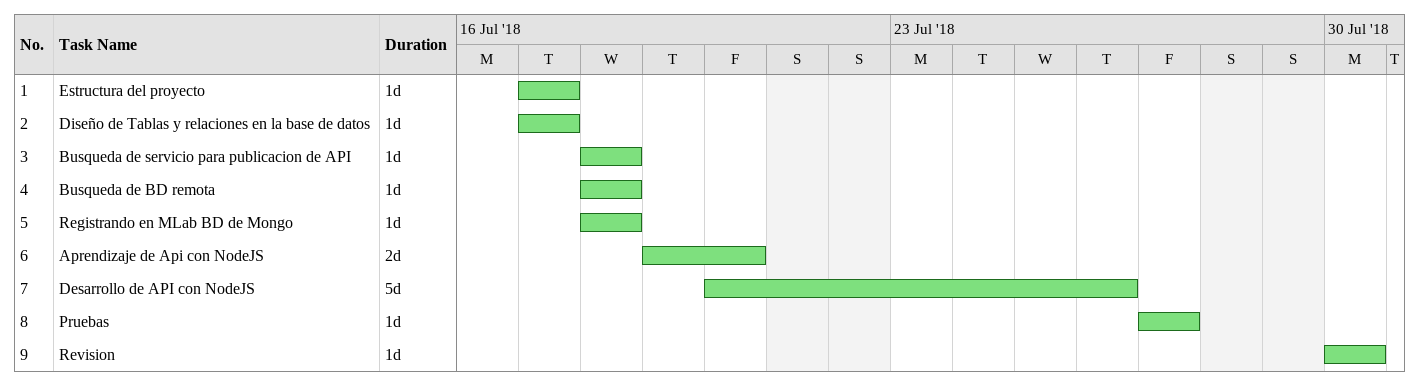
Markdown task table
| ID | Task | Duration | Start | Finish |
|---|---|---|---|---|
| 1 | Estructura del proyecto | 1d | 2018-07-17 | 2018-07-17 |
| 2 | Diseño de Tablas y relaciones en la base de datos | 1d | 2018-07-17 | 2018-07-17 |
| 3 | Busqueda de servicio para publicacion de API | 1d | 2018-07-18 | 2018-07-18 |
| 4 | Busqueda de BD remota | 1d | 2018-07-18 | 2018-07-18 |
| 5 | Registrando en MLab BD de Mongo | 1d | 2018-07-18 | 2018-07-18 |
| 6 | Aprendizaje de Api con NodeJS | 2d | 2018-07-19 | 2018-07-20 |
| 7 | Desarrollo de API con NodeJS | 5d | 2018-07-20 | 2018-07-26 |
| 8 | Pruebas | 1d | 2018-07-27 | 2018-07-27 |
| 9 | Revision | 1d | 2018-07-30 | 2018-07-30 |
